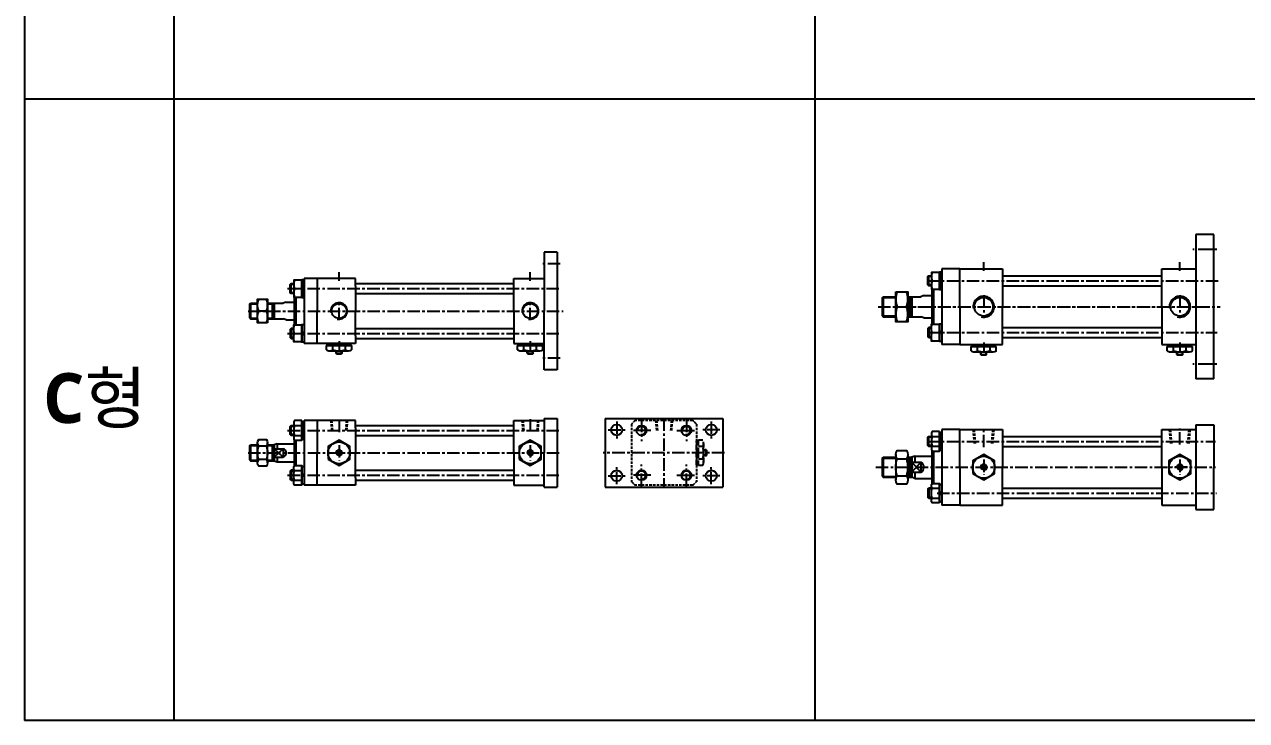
# Model space of a CAD drawing. Extents: x -819 to 8133, y 0 to 3948.
# Drawn here: x 0 to 1227, y 2550 to 3249 of the extents above; entities that cross this region are included whole.
import ezdxf

# ---------------------------------------------------------------- set-up
doc = ezdxf.new("R2010")
doc.units = 0
doc.header["$LTSCALE"] = 10
doc.header["$MEASUREMENT"] = 0
for name, pattern in [('CENTER', [2, 1.25, -0.25, 0.25, -0.25]), ('CENTERX2', [4, 2.5, -0.5, 0.5, -0.5]), ('HIDDEN', [0.375, 0.25, -0.125]), ('HIDDENX2', [0.75, 0.5, -0.25])]:
    doc.linetypes.add(name, pattern=pattern)
doc.layers.get('0').update_dxf_attribs({"linetype": 'CONTINUOUS'})
for name, color, linetype in [('CEN', 1, 'CENTERX2'), ('CENTER', 1, 'CENTER'), ('DIM', 2, 'CONTINUOUS'), ('ML', 7, 'CONTINUOUS'), ('THIN', 3, 'CONTINUOUS')]:
    doc.layers.add(name, color=color, linetype=linetype)
doc.styles.add('문자', font='romans.shx')

msp = doc.modelspace()

# ---------------------------------------------------------------- linework, layer by layer
for p, q in [((0, 3948.2), (0, 2550.2)), ((150, 3948.2), (150, 2550.2)), ((794, 2550.2), (794, 3948.2)), ((4720.9, 3174.2), (0, 3174.2)), ((312.9, 2919), (313.4, 2918.5)), ((312.9, 2919), (318.9, 2919)), ((313.4, 2918.5), (318.4, 2918.5)), ((318.9, 2919), (318.4, 2918.5)), ((504.9, 2919), (505.4, 2918.5)), ((504.9, 2919), (510.9, 2919)), ((505.4, 2918.5), (510.4, 2918.5)), ((510.9, 2919), (510.4, 2918.5)), ((960.2, 2917.8), (960.7, 2917.3)), ((960.2, 2917.8), (966.2, 2917.8)), ((960.7, 2917.3), (965.7, 2917.3)), ((966.2, 2917.8), (965.7, 2917.3)), ((1157.2, 2917.8), (1157.7, 2917.3)), ((1157.2, 2917.8), (1163.2, 2917.8)), ((1157.7, 2917.3), (1162.7, 2917.3)), ((1163.2, 2917.8), (1162.7, 2917.3)), ((4720.9, 2550.2), (0, 2550.2))]:
    msp.add_line(p, q)
at = {"color": 7, "linetype": 'Continuous'}
for p, q in [((303.2, 2922.4), (303.2, 2926.9)), ((303.2, 2926.9), (315.9, 2926.9)), ((303.9, 2928.9), (327.9, 2928.9)), ((303.9, 2926.9), (303.9, 2928.9)), ((306.4, 2921.5), (325.4, 2921.5)), ((309.6, 2922.4), (309.6, 2926.9)), ((312.9, 2919), (312.9, 2921.5)), ((315.9, 2926.9), (328.6, 2926.9)), ((318.9, 2919), (318.9, 2921.5)), ((322.3, 2922.4), (322.3, 2926.9)), ((327.9, 2926.9), (327.9, 2928.9)), ((328.6, 2922.4), (328.6, 2926.9)), ((495.2, 2922.4), (495.2, 2926.9)), ((495.2, 2926.9), (507.9, 2926.9)), ((495.9, 2928.9), (519.9, 2928.9)), ((495.9, 2926.9), (495.9, 2928.9)), ((498.4, 2921.5), (517.4, 2921.5)), ((501.6, 2922.4), (501.6, 2926.9)), ((504.9, 2919), (504.9, 2921.5)), ((507.9, 2926.9), (520.6, 2926.9)), ((510.9, 2919), (510.9, 2921.5)), ((514.3, 2922.4), (514.3, 2926.9)), ((519.9, 2926.9), (519.9, 2928.9)), ((520.6, 2922.4), (520.6, 2926.9)), ((950.5, 2921.3), (950.5, 2925.7)), ((950.5, 2925.7), (963.2, 2925.7)), ((951.2, 2927.7), (975.2, 2927.7)), ((951.2, 2925.7), (951.2, 2927.7)), ((956.9, 2921.3), (956.9, 2925.7)), ((963.2, 2925.7), (975.9, 2925.7)), ((969.6, 2921.3), (969.6, 2925.7)), ((975.2, 2925.7), (975.2, 2927.7)), ((975.9, 2921.3), (975.9, 2925.7)), ((1147.5, 2921.3), (1147.5, 2925.7)), ((1147.5, 2925.7), (1160.2, 2925.7)), ((1148.2, 2927.7), (1172.2, 2927.7)), ((1148.2, 2925.7), (1148.2, 2927.7)), ((1153.9, 2921.3), (1153.9, 2925.7)), ((1160.2, 2925.7), (1172.9, 2925.7)), ((1166.6, 2921.3), (1166.6, 2925.7)), ((1172.2, 2925.7), (1172.2, 2927.7)), ((1172.9, 2921.3), (1172.9, 2925.7)), ((953.7, 2920.3), (972.8, 2920.3)), ((960.2, 2917.8), (960.2, 2920.3)), ((966.2, 2917.8), (966.2, 2920.3)), ((1150.7, 2920.3), (1169.8, 2920.3)), ((1157.2, 2917.8), (1157.2, 2920.3)), ((1163.2, 2917.8), (1163.2, 2920.3))]:
    msp.add_line(p, q, dxfattribs=at)
for points in [[(304.9, 2812.6), (315.9, 2806.3), (326.9, 2812.6), (326.9, 2825.3), (315.9, 2831.7), (304.9, 2825.3)], [(496.9, 2812.6), (507.9, 2806.3), (518.9, 2812.6), (518.9, 2825.3), (507.9, 2831.7), (496.9, 2825.3)], [(315.1, 2820.5), (314.2, 2819), (315.1, 2817.5), (316.8, 2817.5), (317.7, 2819), (316.8, 2820.5)], [(507.1, 2820.5), (506.2, 2819), (507.1, 2817.5), (508.8, 2817.5), (509.7, 2819), (508.8, 2820.5)], [(952.2, 2798.2), (963.2, 2791.8), (974.2, 2798.2), (974.2, 2810.9), (963.2, 2817.2), (952.2, 2810.9)], [(1149.2, 2798.2), (1160.2, 2791.8), (1171.2, 2798.2), (1171.2, 2810.9), (1160.2, 2817.2), (1149.2, 2810.9)], [(962.4, 2806), (961.5, 2804.5), (962.4, 2803), (964.1, 2803), (965, 2804.5), (964.1, 2806)], [(1159.4, 2806), (1158.5, 2804.5), (1159.4, 2803), (1161.1, 2803), (1162, 2804.5), (1161.1, 2806)]]:
    msp.add_lwpolyline(points, close=True, dxfattribs=at)
for centre, radius in [((315.9, 2819), 11), ((507.9, 2819), 11), ((315.9, 2819), 2.5), ((507.9, 2819), 2.5), ((963.2, 2804.5), 11), ((1160.2, 2804.5), 11), ((963.2, 2804.5), 2.5), ((1160.2, 2804.5), 2.5)]:
    msp.add_circle(centre, radius, dxfattribs=at)
for centre, radius, start, end in [((306.4, 2927.1), 5.62, 235.6158, 270), ((306.4, 2927.1), 5.62, 235.6158, 304.3842), ((315.9, 2942.5), 21, 252.412, 270), ((315.9, 2942.5), 21, 270, 287.588), ((325.4, 2927.1), 5.62, 235.6158, 304.3842), ((498.4, 2927.1), 5.62, 235.6158, 270), ((498.4, 2927.1), 5.62, 235.6158, 304.3842), ((507.9, 2942.5), 21, 252.412, 270), ((507.9, 2942.5), 21, 270, 287.588), ((517.4, 2927.1), 5.62, 235.6158, 304.3842), ((953.7, 2926), 5.62, 235.6158, 270), ((953.7, 2926), 5.62, 235.6158, 304.3842), ((963.2, 2941.4), 21, 252.412, 270), ((963.2, 2941.4), 21, 270, 287.588), ((972.8, 2926), 5.62, 235.6158, 304.3842), ((1150.7, 2926), 5.62, 235.6158, 270), ((1150.7, 2926), 5.62, 235.6158, 304.3842), ((1160.2, 2941.4), 21, 252.412, 270), ((1160.2, 2941.4), 21, 270, 287.588), ((1169.8, 2926), 5.62, 235.6158, 304.3842)]:
    msp.add_arc(centre, radius, start, end, dxfattribs=at)
at = {"layer": 'CEN', "color": 1, "linetype": 'CENTER', "ltscale": 1.5}
for p, q in [((1197.2, 3023.2), (1173.2, 3023.2)), ((1197.2, 2908.2), (1173.2, 2908.2))]:
    msp.add_line(p, q, dxfattribs=at)
at = {"layer": 'CEN', "color": 1, "linetype": 'CENTER'}
for p, q in [((537.9, 3008.9), (518.9, 3008.9)), ((537.9, 2913.9), (518.9, 2913.9)), ((594.7, 2850.5), (594.7, 2833.5)), ((689.7, 2850.5), (689.7, 2833.5)), ((586.2, 2842), (603.2, 2842)), ((698.2, 2842), (681.2, 2842)), ((594.7, 2787.5), (594.7, 2804.5)), ((689.7, 2787.5), (689.7, 2804.5)), ((586.2, 2796), (603.2, 2796)), ((698.2, 2796), (681.2, 2796))]:
    msp.add_line(p, q, dxfattribs=at)
at = {"layer": 'CENTER'}
for p, q in [((619.7, 2852.4), (619.7, 2830.6)), ((664.7, 2852.4), (664.7, 2830.6)), ((629.1, 2841.5), (610.2, 2841.5)), ((655.2, 2841.5), (674.1, 2841.5)), ((619.7, 2785.6), (619.7, 2807.4)), ((664.7, 2785.6), (664.7, 2807.4)), ((629.1, 2796.5), (610.2, 2796.5)), ((655.2, 2796.5), (674.1, 2796.5))]:
    msp.add_line(p, q, dxfattribs=at)
at = {"layer": 'DIM'}
for p, q in [((313.4, 2918.5), (313.4, 2921.5)), ((318.4, 2918.5), (318.4, 2921.5)), ((505.4, 2918.5), (505.4, 2921.5)), ((510.4, 2918.5), (510.4, 2921.5)), ((960.7, 2917.3), (960.7, 2920.3)), ((965.7, 2917.3), (965.7, 2920.3)), ((1157.7, 2917.3), (1157.7, 2920.3)), ((1162.7, 2917.3), (1162.7, 2920.3))]:
    msp.add_line(p, q, dxfattribs=at)
for centre in [(315.9, 2819), (507.9, 2819), (963.2, 2804.5), (1160.2, 2804.5)]:
    msp.add_arc(centre, 3, 270, 180, dxfattribs=at)
at = {"layer": 'ML'}
for p, q in [((1176.2, 3038.2), (1176.2, 2893.2)), ((1194.2, 3038.2), (1176.2, 3038.2)), ((1194.2, 2893.2), (1194.2, 3038.2)), ((521.9, 3020.4), (521.9, 2961.4)), ((534.9, 3020.4), (521.9, 3020.4)), ((534.9, 3020.4), (534.9, 2902.4)), ((908, 2986.7), (908, 2996.7)), ((921.2, 3003.7), (921.2, 2927.7)), ((939.2, 3003.7), (921.2, 3003.7)), ((939.2, 2965.7), (939.2, 3003.7)), ((939.2, 3003.7), (982.2, 3003.7)), ((982.2, 3003.7), (982.2, 2965.7)), ((1142.2, 2965.7), (1142.2, 3003.7)), ((1142.2, 3003.7), (1176.2, 3003.7)), ((267.7, 2978.9), (267.7, 2988.9)), ((271.2, 2983.9), (278.4, 2983.9)), ((278.4, 2985.8), (280.9, 2983.3)), ((278.4, 2984.4), (280.9, 2981.9)), ((280.9, 2993.9), (280.9, 2928.9)), ((293.9, 2993.9), (280.9, 2993.9)), ((332.4, 2993.9), (293.9, 2993.9)), ((293.9, 2993.9), (293.9, 2961.4)), ((332.4, 2986.4), (332.4, 2993.9)), ((332.4, 2986.4), (332.4, 2961.4)), ((491.4, 2961.4), (491.4, 2993.9)), ((491.4, 2993.9), (521.9, 2993.9)), ((911.2, 2983.2), (911.2, 2948.2)), ((911.5, 2991.7), (918.7, 2991.7)), ((912.7, 2983.2), (912.7, 2948.2)), ((918.7, 2993.7), (921.2, 2991.2)), ((918.7, 2992.3), (921.2, 2989.8)), ((262.9, 2970.4), (259.9, 2969.4)), ((270.9, 2975.4), (270.9, 2947.4)), ((272.4, 2975.4), (272.4, 2947.4)), ((862.2, 2975.7), (862.2, 2955.7)), ((889.2, 2975.7), (889.2, 2955.7)), ((891.2, 2975.7), (891.2, 2955.7)), ((903.2, 2976.9), (900.2, 2975.7)), ((225.9, 2968.4), (226.9, 2969.4)), ((225.9, 2968.4), (225.9, 2954.4)), ((226.9, 2969.4), (226.9, 2953.4)), ((244.1, 2961.4), (235.2, 2961.4)), ((248.9, 2969.4), (248.9, 2953.4)), ((250.9, 2969.4), (250.9, 2953.4)), ((293.9, 2928.9), (293.9, 2961.4)), ((332.4, 2936.4), (332.4, 2961.4)), ((491.4, 2961.4), (491.4, 2928.9)), ((521.9, 2902.4), (521.9, 2961.4)), ((874.9, 2965.7), (885.5, 2965.7)), ((939.2, 2965.7), (939.2, 2927.7)), ((982.2, 2927.7), (982.2, 2965.7)), ((1142.2, 2965.7), (1142.2, 2927.7)), ((225.9, 2954.4), (226.9, 2953.4)), ((262.9, 2952.4), (259.9, 2953.4)), ((903.2, 2954.5), (900.2, 2955.7)), ((267.7, 2943.9), (267.7, 2933.9)), ((271.2, 2938.9), (278.4, 2938.9)), ((278.4, 2938.3), (280.9, 2940.8)), ((278.4, 2936.9), (280.9, 2939.4)), ((332.4, 2936.4), (332.4, 2928.9)), ((908, 2944.7), (908, 2934.7)), ((911.5, 2939.7), (918.7, 2939.7)), ((918.7, 2939.2), (921.2, 2941.7)), ((918.7, 2937.8), (921.2, 2940.3)), ((293.9, 2928.9), (280.9, 2928.9)), ((332.4, 2928.9), (293.9, 2928.9)), ((491.4, 2928.9), (521.9, 2928.9)), ((939.2, 2927.7), (921.2, 2927.7)), ((939.2, 2927.7), (982.2, 2927.7)), ((1142.2, 2927.7), (1176.2, 2927.7)), ((534.9, 2902.4), (521.9, 2902.4)), ((1194.2, 2893.2), (1176.2, 2893.2)), ((270.4, 2848.8), (270.4, 2834.1)), ((293.9, 2851.5), (280.9, 2851.5)), ((280.9, 2851.5), (280.9, 2786.5)), ((293.9, 2851.5), (293.9, 2819)), ((332.4, 2851.5), (293.9, 2851.5)), ((332.4, 2844), (332.4, 2851.5)), ((491.4, 2851.5), (521.9, 2851.5)), ((491.4, 2819), (491.4, 2851.5)), ((521.9, 2853.5), (521.9, 2819)), ((521.9, 2853.5), (534.9, 2853.5)), ((534.9, 2853.5), (534.9, 2784.5)), ((583.2, 2853.5), (701.2, 2853.5)), ((583.2, 2853.5), (583.2, 2784.5)), ((701.2, 2853.5), (701.2, 2784.5)), ((267.7, 2836.5), (267.7, 2846.5)), ((271.2, 2846.4), (278.4, 2846.4)), ((271.2, 2836.5), (278.4, 2836.5)), ((278.4, 2843.4), (280.9, 2840.9)), ((278.4, 2842), (280.9, 2839.5)), ((332.4, 2844), (332.4, 2819)), ((908, 2825.5), (908, 2835.5)), ((910.7, 2837.9), (910.7, 2823.2)), ((911.5, 2835.4), (918.7, 2835.4)), ((939.2, 2842.5), (921.2, 2842.5)), ((921.2, 2842.5), (921.2, 2766.5)), ((939.2, 2842.5), (982.2, 2842.5)), ((939.2, 2804.5), (939.2, 2842.5)), ((982.2, 2842.5), (982.2, 2804.5)), ((1142.2, 2804.5), (1142.2, 2842.5)), ((1142.2, 2842.5), (1176.2, 2842.5)), ((1176.2, 2847), (1176.2, 2762)), ((1176.2, 2847), (1194.2, 2847)), ((1194.2, 2847), (1194.2, 2804.5)), ((225.9, 2826), (226.9, 2827)), ((225.9, 2826), (225.9, 2812)), ((226.9, 2827), (226.9, 2811)), ((234.1, 2808.8), (234.1, 2829.1)), ((243.1, 2825.7), (235.2, 2825.7)), ((244.2, 2808.8), (244.2, 2829.1)), ((248.9, 2827), (248.9, 2811)), ((253.9, 2828), (250.9, 2827)), ((250.9, 2827), (250.9, 2811)), ((250.9, 2823.1), (259.9, 2823.1)), ((253.9, 2828), (253.9, 2823.1)), ((259.9, 2823.1), (259.9, 2814.8)), ((270.9, 2832.1), (270.9, 2805.8)), ((272.4, 2831.6), (272.4, 2806.3)), ((911.5, 2825.6), (918.7, 2825.6)), ((918.7, 2832.5), (921.2, 2830)), ((918.7, 2831.1), (921.2, 2828.6)), ((225.9, 2812), (226.9, 2811)), ((243.1, 2812.2), (235.2, 2812.2)), ((250.9, 2814.8), (259.9, 2814.8)), ((250.9, 2811), (253.9, 2810)), ((253.9, 2814.8), (253.9, 2810)), ((293.9, 2786.5), (293.9, 2819)), ((332.4, 2794), (332.4, 2819)), ((491.4, 2819), (491.4, 2786.5)), ((521.9, 2784.5), (521.9, 2819)), ((862.2, 2814.5), (862.2, 2794.5)), ((874.9, 2817.3), (874.9, 2791.8)), ((876.2, 2813), (885.6, 2813)), ((886.9, 2817.3), (886.9, 2791.8)), ((889.2, 2814.5), (889.2, 2794.5)), ((894.2, 2815.7), (891.2, 2814.5)), ((891.2, 2814.5), (891.2, 2794.5)), ((894.2, 2815.7), (894.2, 2809.6)), ((911.2, 2821.1), (911.2, 2787.9)), ((912.7, 2820.7), (912.7, 2788.3)), ((267.7, 2801.5), (267.7, 2791.5)), ((270.4, 2789.1), (270.4, 2803.8)), ((271.2, 2801.4), (278.4, 2801.4)), ((278.4, 2795.9), (280.9, 2798.4)), ((891.2, 2809.6), (900.5, 2809.6)), ((891.2, 2799.5), (900.2, 2799.5)), ((894.2, 2799.5), (894.2, 2793.3)), ((900.2, 2809.6), (900.2, 2799.5)), ((939.2, 2804.5), (939.2, 2766.5)), ((982.2, 2766.5), (982.2, 2804.5)), ((1142.2, 2804.5), (1142.2, 2766.5)), ((1194.2, 2762), (1194.2, 2804.5)), ((271.2, 2791.5), (278.4, 2791.5)), ((278.4, 2794.5), (280.9, 2797)), ((293.9, 2786.5), (280.9, 2786.5)), ((332.4, 2786.5), (293.9, 2786.5)), ((332.4, 2794), (332.4, 2786.5)), ((491.4, 2786.5), (521.9, 2786.5)), ((876.2, 2796), (885.6, 2796)), ((894.2, 2793.3), (891.2, 2794.5)), ((910.7, 2771.2), (910.7, 2785.9)), ((521.9, 2784.5), (534.9, 2784.5)), ((583.2, 2784.5), (701.2, 2784.5)), ((908, 2783.5), (908, 2773.5)), ((911.5, 2783.4), (918.7, 2783.4)), ((911.5, 2773.6), (918.7, 2773.6)), ((918.7, 2778), (921.2, 2780.5)), ((918.7, 2776.6), (921.2, 2779.1)), ((939.2, 2766.5), (921.2, 2766.5)), ((939.2, 2766.5), (982.2, 2766.5)), ((1142.2, 2766.5), (1176.2, 2766.5)), ((1176.2, 2762), (1194.2, 2762))]:
    msp.add_line(p, q, dxfattribs=at)
at = {"layer": 'ML', "color": 1, "linetype": 'CENTER'}
for p, q in [((963.2, 3001.7), (963.2, 3010.4)), ((1160.2, 3001.7), (1160.2, 3010.4)), ((315.9, 2991.8), (315.9, 3000.5)), ((507.9, 2991.8), (507.9, 3000.5)), ((264.2, 2983.9), (538.3, 2983.9)), ((906.2, 2991.7), (1201, 2991.7)), ((315.9, 2952.2), (315.9, 2970.5)), ((507.9, 2952.2), (507.9, 2970.5)), ((963.2, 2977.3), (963.2, 2954.2)), ((1160.2, 2977.3), (1160.2, 2954.2)), ((224.5, 2961.4), (541, 2961.4)), ((857.1, 2965.7), (1179.9, 2965.7)), ((877.8, 2965.7), (1200.6, 2965.7)), ((264.2, 2938.9), (538.3, 2938.9)), ((906.3, 2939.7), (1197.5, 2939.7)), ((315.9, 2931), (315.9, 2920.7)), ((507.9, 2931), (507.9, 2920.7)), ((963.2, 2929.9), (963.2, 2919.6)), ((1160.2, 2929.9), (1160.2, 2919.6)), ((315.9, 2852.4), (315.9, 2839.8)), ((507.9, 2852.8), (507.9, 2839.3)), ((642.2, 2853.5), (642.2, 2784.8)), ((264.2, 2841.5), (538.3, 2841.5)), ((963.2, 2824.7), (963.2, 2843.4)), ((1160.2, 2827.2), (1160.2, 2843.4)), ((315.9, 2826.7), (315.9, 2811.3)), ((507.9, 2826.7), (507.9, 2811.3)), ((906.2, 2830.5), (1196.1, 2830.5)), ((224.5, 2819), (538.9, 2819)), ((702.8, 2819), (581.1, 2819)), ((963.2, 2812.2), (963.2, 2796.8)), ((1160.2, 2812.2), (1160.2, 2796.8)), ((854.9, 2804.5), (1196, 2804.5)), ((1167.9, 2804.5), (1152.5, 2804.5)), ((264.2, 2796.5), (538.3, 2796.5)), ((916.4, 2778.5), (1197.1, 2778.5))]:
    msp.add_line(p, q, dxfattribs=at)
at = {"layer": 'ML', "color": 7, "linetype": 'Continuous'}
for p, q in [((982.2, 2996.7), (1142.2, 2996.7)), ((332.4, 2988.9), (491.4, 2988.9)), ((982.2, 2986.7), (1142.2, 2986.7)), ((262.9, 2970.4), (270.9, 2970.4)), ((332.4, 2978.9), (491.4, 2978.9)), ((861.2, 2974.7), (862.2, 2975.7)), ((861.2, 2974.7), (861.2, 2956.7)), ((862.2, 2975.7), (874.9, 2975.7)), ((886.9, 2975.7), (891.2, 2975.7)), ((891.2, 2975.7), (900.2, 2975.7)), ((903.2, 2976.9), (911.2, 2976.9)), ((226.9, 2969.4), (234.1, 2969.4)), ((244.1, 2969.4), (259.9, 2969.4)), ((226.9, 2953.4), (234.1, 2953.4)), ((244.1, 2953.4), (259.9, 2953.4)), ((262.9, 2952.4), (270.9, 2952.4)), ((861.2, 2956.7), (862.2, 2955.7)), ((862.2, 2955.7), (874.9, 2955.7)), ((886.9, 2955.7), (891.2, 2955.7)), ((891.2, 2955.7), (900.2, 2955.7)), ((903.2, 2954.5), (911.2, 2954.5)), ((332.4, 2943.9), (491.4, 2943.9)), ((332.4, 2933.9), (491.4, 2933.9)), ((982.2, 2944.7), (1142.2, 2944.7)), ((982.2, 2934.7), (1142.2, 2934.7)), ((332.4, 2846.5), (491.4, 2846.5)), ((332.4, 2836.5), (491.4, 2836.5)), ((982.2, 2835.5), (1142.2, 2835.5)), ((226.9, 2827), (234.1, 2827)), ((244.2, 2827), (250.9, 2827)), ((253.9, 2828), (270.9, 2828)), ((982.2, 2825.5), (1142.2, 2825.5)), ((226.9, 2811), (234.1, 2811)), ((244.2, 2811), (250.9, 2811)), ((861.2, 2813.5), (862.2, 2814.5)), ((861.2, 2813.5), (861.2, 2795.5)), ((862.2, 2814.5), (874.9, 2814.5)), ((886.9, 2814.5), (891.2, 2814.5)), ((894.2, 2815.7), (911.2, 2815.7)), ((253.9, 2810), (270.9, 2810)), ((332.4, 2801.5), (491.4, 2801.5)), ((332.4, 2791.5), (491.4, 2791.5)), ((861.2, 2795.5), (862.2, 2794.5)), ((862.2, 2794.5), (874.9, 2794.5)), ((886.9, 2794.5), (891.2, 2794.5)), ((894.2, 2793.3), (911.2, 2793.3)), ((982.2, 2783.5), (1142.2, 2783.5)), ((982.2, 2773.5), (1142.2, 2773.5))]:
    msp.add_line(p, q, dxfattribs=at)
at = {"layer": 'ML', "color": 2, "linetype": 'Continuous'}
for p, q in [((861.5, 2975), (874.9, 2975)), ((886.9, 2975), (889.2, 2975)), ((226.2, 2968.6), (234.1, 2968.6)), ((244.1, 2968.6), (248.9, 2968.6)), ((226.2, 2954.1), (234.1, 2954.1)), ((244.1, 2954.1), (248.9, 2954.1)), ((861.5, 2956.5), (874.9, 2956.5)), ((886.9, 2956.5), (889.2, 2956.5)), ((226.2, 2826.2), (234.1, 2826.2)), ((244.2, 2826.2), (248.9, 2826.2)), ((226.2, 2811.7), (234.1, 2811.7)), ((244.2, 2811.7), (248.9, 2811.7)), ((861.5, 2813.8), (874.9, 2813.8)), ((886.9, 2813.8), (889.2, 2813.8)), ((861.5, 2795.3), (874.9, 2795.3)), ((886.9, 2795.3), (889.2, 2795.3))]:
    msp.add_line(p, q, dxfattribs=at)
at = {"layer": 'ML', "color": 2}
for p, q in [((889.2, 2975), (890.5, 2975.7)), ((248.9, 2968.6), (250.2, 2969.4)), ((248.9, 2954.1), (250.2, 2953.4)), ((889.2, 2956.5), (890.5, 2955.7)), ((248.9, 2826.2), (250.2, 2827)), ((259.9, 2823.1), (250.9, 2814.8)), ((259.9, 2814.8), (250.9, 2823.1)), ((248.9, 2811.7), (250.2, 2811)), ((889.2, 2813.8), (890.5, 2814.5)), ((900.2, 2809.6), (891.2, 2799.5)), ((900.2, 2799.5), (891.2, 2809.6)), ((889.2, 2795.3), (890.5, 2794.5))]:
    msp.add_line(p, q, dxfattribs=at)
at = {"layer": 'ML', "color": 6, "linetype": 'HIDDEN'}
for p, q in [((307.6, 2851.5), (308.5, 2841.5)), ((308.4, 2851.5), (309.3, 2841.5)), ((323.4, 2851.5), (322.5, 2841.5)), ((324.2, 2851.5), (323.4, 2841.5)), ((499.6, 2851.5), (500.5, 2841.5)), ((500.4, 2851.5), (501.3, 2841.5)), ((515.4, 2851.5), (514.5, 2841.5)), ((516.2, 2851.5), (515.4, 2841.5)), ((609.7, 2847.9), (609.7, 2790)), ((671.1, 2851.5), (613.2, 2851.5)), ((633.8, 2851.5), (634.7, 2841.5)), ((634.7, 2851.5), (635.6, 2841.5)), ((649.6, 2851.5), (648.8, 2841.5)), ((650.5, 2851.5), (649.6, 2841.5)), ((674.7, 2847.9), (674.7, 2790)), ((954, 2828.5), (952.8, 2842.5)), ((955.1, 2828.5), (953.9, 2842.5)), ((971.3, 2828.5), (972.5, 2842.5)), ((972.5, 2828.5), (973.7, 2842.5)), ((1151, 2828.5), (1149.8, 2842.5)), ((1152.1, 2828.5), (1150.9, 2842.5)), ((1168.3, 2828.5), (1169.5, 2842.5)), ((1169.5, 2828.5), (1170.7, 2842.5)), ((671.1, 2786.5), (613.2, 2786.5))]:
    msp.add_line(p, q, dxfattribs=at)
at = {"layer": 'ML', "color": 6, "linetype": 'HIDDENX2'}
for p, q in [((674.7, 2807), (674.7, 2831)), ((676.7, 2831), (674.7, 2831)), ((681.1, 2831.7), (676.7, 2831.7)), ((676.7, 2819), (676.7, 2831.7)), ((681.1, 2825.3), (676.7, 2825.3)), ((682.1, 2809.4), (682.1, 2828.5)), ((676.7, 2806.3), (676.7, 2819)), ((681.1, 2812.6), (676.7, 2812.6)), ((684.6, 2822), (682.1, 2822)), ((685.1, 2821.5), (682.1, 2821.5)), ((685.1, 2816.5), (682.1, 2816.5)), ((684.6, 2816), (682.1, 2816)), ((684.6, 2816), (684.6, 2822)), ((684.6, 2822), (685.1, 2821.5)), ((684.6, 2816), (685.1, 2816.5)), ((685.1, 2816.5), (685.1, 2821.5)), ((676.7, 2807), (674.7, 2807)), ((681.1, 2806.3), (676.7, 2806.3))]:
    msp.add_line(p, q, dxfattribs=at)
at = {"layer": 'ML'}
for points in [[(910.7, 2986.7), (908, 2986.7), (907.2, 2987.6), (907.2, 2995.9), (908, 2996.7), (910.7, 2996.7)], [(921.2, 2982.9), (921.2, 3000.5), (918.7, 3000.5), (918.7, 2982.9), (921.2, 2982.9)], [(270.4, 2978.9), (267.7, 2978.9), (266.9, 2979.7), (266.9, 2988), (267.7, 2988.9), (270.4, 2988.9)], [(280.9, 2975.1), (280.9, 2992.7), (278.4, 2992.7), (278.4, 2975.1), (280.9, 2975.1)], [(280.9, 2947.7), (280.9, 2930.1), (278.4, 2930.1), (278.4, 2947.7), (280.9, 2947.7)], [(921.2, 2948.5), (921.2, 2930.9), (918.7, 2930.9), (918.7, 2948.5), (921.2, 2948.5)], [(270.4, 2943.9), (267.7, 2943.9), (266.9, 2943), (266.9, 2934.7), (267.7, 2933.9), (270.4, 2933.9)], [(910.7, 2944.7), (908, 2944.7), (907.2, 2943.9), (907.2, 2935.6), (908, 2934.7), (910.7, 2934.7)], [(280.9, 2832.7), (280.9, 2850.3), (278.4, 2850.3), (278.4, 2832.7), (280.9, 2832.7)], [(270.4, 2836.5), (267.7, 2836.5), (266.9, 2837.3), (266.9, 2845.6), (267.7, 2846.5), (270.4, 2846.5)], [(910.7, 2825.5), (908, 2825.5), (907.2, 2826.3), (907.2, 2834.7), (908, 2835.5), (910.7, 2835.5)], [(921.2, 2821.7), (921.2, 2839.3), (918.7, 2839.3), (918.7, 2821.7), (921.2, 2821.7)], [(270.4, 2801.5), (267.7, 2801.5), (266.9, 2800.6), (266.9, 2792.3), (267.7, 2791.5), (270.4, 2791.5)], [(280.9, 2805.3), (280.9, 2787.7), (278.4, 2787.7), (278.4, 2805.3), (280.9, 2805.3)], [(921.2, 2787.3), (921.2, 2769.7), (918.7, 2769.7), (918.7, 2787.3), (921.2, 2787.3)], [(910.7, 2783.5), (908, 2783.5), (907.2, 2782.7), (907.2, 2774.3), (908, 2773.5), (910.7, 2773.5)]]:
    msp.add_lwpolyline(points, dxfattribs=at)
for points in [[(918.7, 3000.2), (910.7, 3000.2), (910.7, 2983.2), (918.7, 2983.2)], [(278.4, 2992.4), (270.4, 2992.4), (270.4, 2975.4), (278.4, 2975.4)], [(244.1, 2949.4), (234.1, 2949.4), (234.1, 2973.4), (244.1, 2973.4)], [(874.9, 2980.7), (886.9, 2980.7), (886.9, 2950.7), (874.9, 2950.7)], [(278.4, 2930.4), (270.4, 2930.4), (270.4, 2947.4), (278.4, 2947.4)], [(918.7, 2931.2), (910.7, 2931.2), (910.7, 2948.2), (918.7, 2948.2)]]:
    msp.add_lwpolyline(points, close=True, dxfattribs=at)
for points in [[(911.5, 3000.2, 0.178633), (911.5, 2991.7, 0.178633), (911.5, 2983.2)], [(271.2, 2992.4, 0.178633), (271.2, 2983.9, 0.178633), (271.2, 2975.4)], [(235.2, 2949.4, -0.178633), (235.2, 2961.4, -0.178633), (235.2, 2973.4)], [(243.1, 2949.4, 0.178633), (243.1, 2961.4, 0.178633), (243.1, 2973.4)], [(876.2, 2980.7, 0.178633), (876.2, 2965.7, 0.178633), (876.2, 2950.7)], [(885.5, 2980.7, -0.178633), (885.5, 2965.7, -0.178633), (885.5, 2950.7)], [(271.2, 2930.4, -0.178633), (271.2, 2938.9, -0.178633), (271.2, 2947.4)], [(911.5, 2931.2, -0.178633), (911.5, 2939.7, -0.178633), (911.5, 2948.2)], [(278.4, 2851.3), (271.2, 2851.3, 0.309401), (271.2, 2846.4, 0.154701), (271.2, 2836.5, 0.309401), (271.2, 2831.6), (278.4, 2831.6), (278.4, 2851.3)], [(918.7, 2840.3), (911.5, 2840.3, 0.309401), (911.5, 2835.4, 0.154701), (911.5, 2825.6, 0.309401), (911.5, 2820.7), (918.7, 2820.7), (918.7, 2840.3)], [(243.1, 2812.2, -0.309401), (243.1, 2805.5), (235.2, 2805.5, -0.309401), (235.2, 2812.2, -0.154701), (235.2, 2825.7, -0.309401), (235.2, 2832.5), (243.1, 2832.5, -0.309401), (243.1, 2825.7, -0.154701), (243.1, 2812.2, 0.178633)], [(876.2, 2813, -0.309401), (876.2, 2821.5), (885.6, 2821.5, -0.309401), (885.6, 2813, -0.154701), (885.6, 2796, -0.309401), (885.6, 2787.5), (876.2, 2787.5, -0.309401), (876.2, 2796, -0.154701), (876.2, 2813)], [(278.4, 2786.6), (271.2, 2786.6, -0.309401), (271.2, 2791.5, -0.154701), (271.2, 2801.4, -0.309401), (271.2, 2806.3), (278.4, 2806.3), (278.4, 2786.6)], [(918.7, 2768.7), (911.5, 2768.7, -0.309401), (911.5, 2773.6, -0.154701), (911.5, 2783.4, -0.309401), (911.5, 2788.3), (918.7, 2788.3), (918.7, 2768.7)]]:
    msp.add_lwpolyline(points, format="xyb", dxfattribs=at)
for centre, radius in [((963.2, 2965.7), 9.32), ((1160.2, 2965.7), 9.32), ((315.9, 2961.4), 7.48), ((507.9, 2961.4), 7.48), ((594.7, 2842), 5.5), ((689.7, 2842), 5.5), ((619.7, 2841.5), 5), ((664.7, 2841.5), 5), ((594.7, 2796), 5.5), ((619.7, 2796.5), 5), ((664.7, 2796.5), 5), ((689.7, 2796), 5.5)]:
    msp.add_circle(centre, radius, dxfattribs=at)
at = {"layer": 'ML', "color": 2}
for centre, radius, start, end in [((963.2, 2965.7), 10.5, 255.8665, 186.9898), ((1160.2, 2965.7), 10.5, 255.8665, 186.9898), ((315.9, 2961.4), 8.33, 257.7757, 190.5803), ((507.9, 2961.4), 8.33, 257.7757, 190.5803), ((619.7, 2841.5), 4.19, 259.1333, 190.7369), ((664.7, 2841.5), 4.19, 256.0782, 189.9609), ((619.7, 2796.5), 4.19, 259.5017, 192.7138), ((664.7, 2796.5), 4.19, 256.8489, 192.1583)]:
    msp.add_arc(centre, radius, start, end, dxfattribs=at)
at = {"layer": 'ML', "color": 6, "linetype": 'HIDDEN'}
for start, end in [(131.6579, 138.3421), (41.6579, 48.3421), (221.6579, 228.3421), (311.6579, 318.3421)]:
    msp.add_arc((642.2, 2819), 43.5, start, end, dxfattribs=at)
at = {"layer": 'ML'}
for centre, radius, start, end in [((258.6, 2819), 4.33, 287.9202, 72.0798), ((897.3, 2804.6), 5.89, 299.364, 57.3312)]:
    msp.add_arc(centre, radius, start, end, dxfattribs=at)
at = {"layer": 'ML', "color": 6, "linetype": 'HIDDENX2'}
for centre, radius, start, end in [((676.4, 2828.5), 5.62, 325.6158, 34.3842), ((661, 2819), 21, 0, 17.588), ((661, 2819), 21, 342.412, 0), ((676.4, 2809.4), 5.62, 325.6158, 34.3842), ((676.4, 2809.4), 5.62, 325.6158, 0)]:
    msp.add_arc(centre, radius, start, end, dxfattribs=at)
at = {"layer": 'THIN', "color": 2}
for p, q in [((910.7, 2995.9), (907.2, 2995.9)), ((270.4, 2988), (266.9, 2988)), ((910.7, 2987.6), (907.2, 2987.6)), ((270.4, 2979.7), (266.9, 2979.7)), ((270.4, 2943), (266.9, 2943)), ((270.4, 2934.7), (266.9, 2934.7)), ((910.7, 2943.9), (907.2, 2943.9)), ((910.7, 2935.6), (907.2, 2935.6)), ((270.4, 2845.6), (266.9, 2845.6)), ((270.4, 2837.3), (266.9, 2837.3)), ((910.7, 2834.7), (907.2, 2834.7)), ((910.7, 2826.3), (907.2, 2826.3)), ((270.4, 2800.6), (266.9, 2800.6)), ((270.4, 2792.3), (266.9, 2792.3)), ((910.7, 2782.7), (907.2, 2782.7)), ((910.7, 2774.3), (907.2, 2774.3))]:
    msp.add_line(p, q, dxfattribs=at)

# ---------------------------------------------------------------- texts
at = {"insert": (18.7, 2899), "char_height": 50, "attachment_point": 1, "style": '문자'}
msp.add_mtext_dynamic_manual_height_columns('{\\fMalgun Gothic|b1|i0|c129|p50;C형}', width=655.383, gutter_width=160, heights=[-66.4], dxfattribs=at)

doc.saveas('drawing.dxf')
